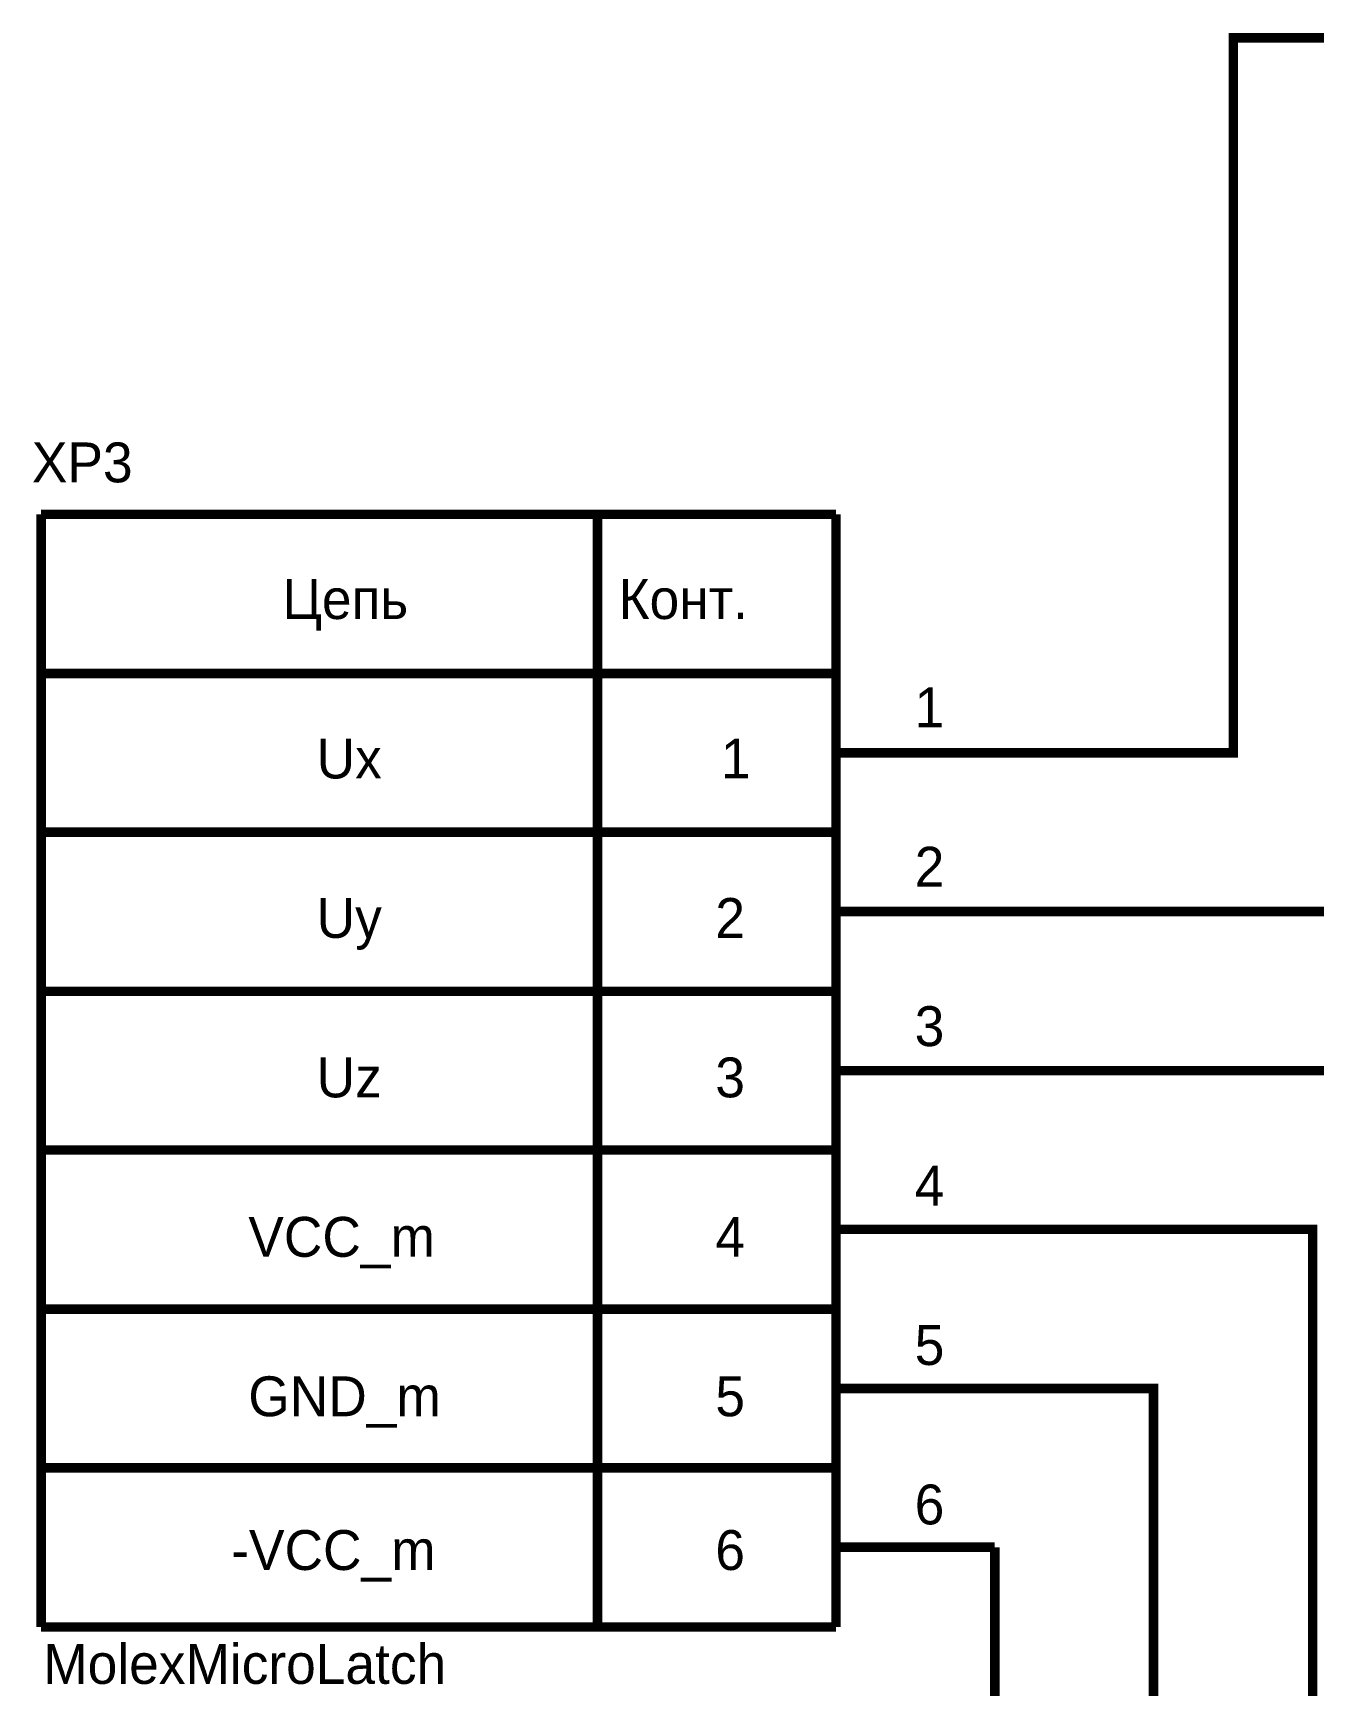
# Model space of a CAD drawing. Header units: inches. Extents: x 0 to 594, y 0 to 420.
# Drawn here: x 72.2 to 112.5, y 153.1 to 205.1 of the extents above; entities that cross this region are included whole.
import ezdxf

# ---------------------------------------------------------------- set-up
doc = ezdxf.new("R2010")
doc.units = ezdxf.units.IN
doc.layers.add('Sheet', color=255, linetype='Continuous')

msp = doc.modelspace()

# ---------------------------------------------------------------- linework, layer by layer
at = {"layer": 'Sheet'}
for points in [[(102.505, 182.496, 0.3, 0.3, 0), (110.009, 182.496, 0.3, 0.3, 0), (110.009, 204.994, 0.3, 0.3, 0), (117.501, 204.994, 0.3, 0.3, 0), (117.501, 204.994, 0.3, 0.3, 0)], [(72.503, 154.991, 0.3, 0.3, 0), (72.503, 189.999, 0.3, 0.3, 0)], [(72.503, 189.999, 0.3, 0.3, 0), (97.511, 189.999, 0.3, 0.3, 0)], [(90.007, 189.999, 0.3, 0.3, 0), (90.007, 154.991, 0.3, 0.3, 0)], [(97.511, 189.999, 0.3, 0.3, 0), (97.511, 154.991, 0.3, 0.3, 0)], [(97.511, 184.993, 0.3, 0.3, 0), (72.503, 184.993, 0.3, 0.3, 0)], [(117.501, 184.993, 0.3, 0.3, 0), (115.004, 184.993, 0.3, 0.3, 0), (115.004, 177.501, 0.3, 0.3, 0), (102.505, 177.501, 0.3, 0.3, 0)], [(97.511, 182.496, 0.3, 0.3, 0), (102.505, 182.496, 0.3, 0.3, 0)], [(97.511, 179.998, 0.3, 0.3, 0), (72.503, 179.998, 0.3, 0.3, 0)], [(97.511, 177.501, 0.3, 0.3, 0), (102.505, 177.501, 0.3, 0.3, 0)], [(97.511, 174.993, 0.3, 0.3, 0), (72.503, 174.993, 0.3, 0.3, 0)], [(97.511, 172.495, 0.3, 0.3, 0), (102.505, 172.495, 0.3, 0.3, 0)], [(117.501, 162.495, 0.3, 0.3, 0), (117.501, 162.495, 0.3, 0.3, 0), (117.501, 162.495, 0.3, 0.3, 0), (117.501, 172.495, 0.3, 0.3, 0), (102.505, 172.495, 0.3, 0.3, 0)], [(97.511, 169.998, 0.3, 0.3, 0), (72.503, 169.998, 0.3, 0.3, 0)], [(97.511, 167.501, 0.3, 0.3, 0), (102.505, 167.501, 0.3, 0.3, 0)], [(130.01, 149.997, 0.3, 0.3, 0), (117.501, 149.997, 0.3, 0.3, 0), (112.506, 149.997, 0.3, 0.3, 0), (112.506, 167.501, 0.3, 0.3, 0), (102.505, 167.501, 0.3, 0.3, 0)], [(97.511, 164.992, 0.3, 0.3, 0), (72.503, 164.992, 0.3, 0.3, 0)], [(97.511, 162.495, 0.3, 0.3, 0), (102.505, 162.495, 0.3, 0.3, 0)], [(102.505, 162.495, 0.3, 0.3, 0), (107.5, 162.495, 0.3, 0.3, 0), (107.5, 139.996, 0.3, 0.3, 0), (117.501, 139.996, 0.3, 0.3, 0), (130.01, 139.996, 0.3, 0.3, 0)], [(97.511, 159.997, 0.3, 0.3, 0), (72.503, 159.997, 0.3, 0.3, 0)], [(97.511, 157.5, 0.3, 0.3, 0), (102.505, 157.5, 0.3, 0.3, 0)], [(130.01, 129.996, 0.3, 0.3, 0), (117.501, 129.996, 0.3, 0.3, 0), (102.505, 129.996, 0.3, 0.3, 0), (102.505, 157.5, 0.3, 0.3, 0)], [(97.511, 154.991, 0.3, 0.3, 0), (72.503, 154.991, 0.3, 0.3, 0)]]:
    msp.add_lwpolyline(points, format="xyseb", dxfattribs=at)

# ---------------------------------------------------------------- texts
for s, height, p in [('XP3', 1.2543, (72.212, 191.007)), ('Цепь', 1.2543, (80.096, 186.706)), ('Конт.', 1.2543, (90.668, 186.706)), ('1', 1.254, (99.986, 183.302)), ('Ux', 1.2543, (81.171, 181.689)), ('1', 1.254, (93.893, 181.689)), ('2', 1.254, (99.986, 178.285)), ('Uy', 1.2543, (81.171, 176.672)), ('2', 1.254, (93.714, 176.672)), ('3', 1.254, (99.986, 173.268)), ('Uz', 1.2543, (81.171, 171.655)), ('3', 1.254, (93.714, 171.655)), ('4', 1.254, (99.986, 168.251)), ('VCC_m', 1.2543, (79.021, 166.638)), ('4', 1.254, (93.714, 166.638)), ('5', 1.254, (99.986, 163.234)), ('GND_m', 1.2543, (79.021, 161.621)), ('5', 1.254, (93.714, 161.621)), ('6', 1.254, (99.986, 158.217)), ('-VCC_m', 1.2543, (78.483, 156.783)), ('6', 1.254, (93.714, 156.783)), ('MolexMicroLatch', 1.25427, (72.57, 153.2))]:
    msp.add_text(s, height=height, dxfattribs=at).set_placement(p)

doc.saveas('drawing.dxf')
